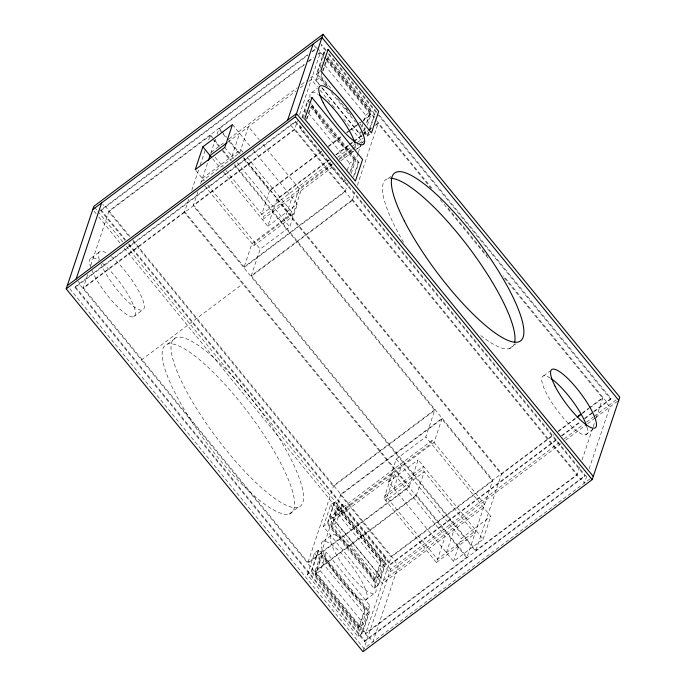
<?xml version="1.0" encoding="UTF-8"?>
<svg xmlns="http://www.w3.org/2000/svg" width="686" height="686" viewBox="0 0 686 686"><rect width="100%" height="100%" fill="white"/><g stroke="black" fill="none" stroke-linecap="round" stroke-linejoin="round"><path stroke-width="0.51" stroke-dasharray="3.43 2.57" d="M75.023 287.503L75.288 286.705L295.64 121.259L585.261 475.364L584.995 476.161L364.635 641.607L75.023 287.503L295.374 122.065L295.64 121.259M125.161 240.486L100.739 210.636L101.005 209.839L307.697 54.657M87.757 274.426L83.032 288.54L294.517 129.765L297.553 120.685M90.792 265.345L109.023 210.876L304.327 64.244M188.727 199.369L184.337 212.489L466.806 557.838L492.788 480.174L234.681 164.606M191.763 190.296L198.511 170.119M200.201 165.077L205.594 148.939M208.638 139.867L210.319 134.816L219.803 146.418M197.937 191.703L193.212 205.826L475.681 551.184L501.663 473.512L243.513 157.883M200.638 183.634L207.721 162.453M210.756 153.372L215.481 139.249M217.17 134.207L219.194 128.162L221.226 130.64M231.954 156.219L239.611 133.35M204.668 185.726L253.751 245.734L254.815 242.544L293.265 213.672L246.205 156.134M332.496 164.709L263.535 216.476L262.472 219.674L333.979 165.978M299.576 114.631L320.499 52.102L317.935 54.031M301.926 117.546L307.491 100.902L309.712 99.23M325.85 85.861L316.392 74.302L323.603 52.753L327.299 49.984M302.337 117.975L308.237 100.345L358.889 162.273L353.976 176.962M324.341 52.205L317.129 73.745L327.942 86.959M345.675 180.075L343.463 181.739L299.962 128.548L300.931 125.649M303.186 118.892L306.102 110.197M319.41 84.498L316.066 80.408L322.206 62.057M253.057 149.788L297.415 204.025L289.758 226.895L260.183 249.104L251.016 276.501L352.321 200.441L355.022 192.372M223.473 171.997L267.832 226.226L276.998 198.829L328.928 159.847M306.333 119.424L310.209 107.831M322.12 72.244L320.499 77.081L328.534 86.899M322.446 71.284L326.647 58.722L370.148 111.912L366.264 123.506M307.071 118.867L311.273 106.313L354.773 159.504L350.572 172.057M323.183 70.727L327.385 58.173L370.886 111.355L366.684 123.917M284.398 220.335L292.047 197.465M253.751 245.734L292.202 216.87L300.922 190.802L262.601 143.949M343.463 181.739L344.432 178.84M347.339 170.145L349.603 163.388L354.773 159.504M322.086 87.774L359.567 133.599L360.219 131.661M361.831 126.833L363.443 122.005M363.769 121.036L365.707 115.248L370.886 111.355M349.834 172.615L354.036 160.052L310.535 106.87M364.978 127.364L364.009 130.263L361.994 127.81M363.263 130.82L364.746 129.714L365.389 127.776M348.196 182.648L345.169 191.694L243.864 267.754L251.959 243.547L290.41 214.684L299.13 188.616L332.256 163.748M351.223 173.601L357.946 153.493M358.289 152.489L361.985 141.427L358.589 143.974M364.403 134.199L366.092 129.157M367.439 125.126L371.152 114.03L363.494 119.784M353.556 176.542L358.143 162.831L360.364 161.167M363.666 132.106L367.044 136.231L369.342 129.38M369.668 128.402L374.256 114.691L376.477 113.027M369.094 131.763L367.79 135.674L363.057 129.894M369.428 130.777L374.993 114.133L327.719 56.329M357.38 185.306L378.303 122.777L375.748 124.689M307.311 574.645L314.514 553.096L318.956 549.769L369.608 611.698L362.397 633.247L357.963 636.574L307.311 574.645L311.744 571.309L318.956 549.769M323.415 526.496L330.626 504.956L335.06 501.629L385.712 563.558L378.509 585.098L374.067 588.434L323.415 526.496L327.857 523.169L335.06 501.629M483.621 507.571L382.316 583.632L329.88 519.516L330.944 516.326L432.249 440.266L484.693 504.382L383.388 580.442L330.944 516.326M315.114 574.645L321.254 556.286L326.433 552.402L369.934 605.592L363.794 623.943L358.615 627.827L315.114 574.645L320.293 570.752L326.433 552.402M331.227 526.496L337.366 508.146L342.537 504.261L386.038 557.452L379.898 575.803L374.728 579.687L331.227 526.496L336.397 522.612L342.537 504.261M388.585 481.975L396.242 459.106L425.817 436.896L434.984 409.499L333.679 485.559L307.697 563.223L409.002 487.171L418.168 459.774L483.124 539.187L453.54 561.397L388.585 481.975L418.168 459.774M384.014 498.388L392.735 472.328L445.171 536.443L436.45 562.511L384.014 498.388L422.465 469.524L423.528 466.326L385.078 495.198L437.522 559.313L475.973 530.45M393.953 488.535L401.602 465.665M358.615 627.827L364.755 609.477L369.934 605.592M374.728 579.687L380.867 561.337L386.038 557.452M357.963 636.574L365.166 615.033L369.608 611.698M374.067 588.434L381.279 566.885L385.712 563.558M364.635 641.607L364.909 640.81L585.261 475.364M128.548 244.636L390.36 564.741L390.626 563.935L557.169 438.894M432.249 440.266L431.185 443.456L329.88 519.516M363.246 650.903L390.566 569.251L559.064 442.736M446.389 552.65L454.046 529.781M453.54 561.397L461.198 538.527L490.773 516.318L425.817 436.896M483.124 539.187L490.773 516.318M579.679 467.055L576.977 475.124L365.501 633.898L391.483 556.235L553.593 434.53M582.045 459.989L592.841 427.712M593.184 426.709L594.865 421.667M596.22 417.628L602.968 397.46L589.265 407.741M594.29 411.626L610.712 399.295L610.977 398.497L377.66 113.224M586.779 475.964L584.395 483.064L580.828 478.691L580.553 479.497L290.941 125.392L291.207 124.595L290.015 123.137M589.154 468.864L609.854 406.995L606.278 402.622L606.544 401.825L503.447 275.781M311.787 51.587L317.095 47.6M100.739 210.636L308.1 54.957M312.379 51.742L316.821 48.397M308.511 61.097L313.691 57.212M304.061 65.041L218.928 128.959L222.307 133.084M308.314 61.843L312.567 58.653M318.527 54.177L320.233 52.899L370.886 114.828L363.228 120.582M211.099 152.361L224.716 142.139M228.978 138.941L297.081 87.808M301.334 84.61L306.445 80.777M310.698 77.578L312.404 76.3L319.127 84.524M316.392 74.302L320.834 70.967M227.778 142.225L296.009 90.998M300.271 87.799L304.524 84.61M308.777 81.411L311.333 79.499L317.386 86.89M316.066 80.408L321.245 76.523L332.616 90.432M91.427 257.902L100.302 251.239M311.778 92.464L317.429 88.22M202.379 178.429L240.829 149.557L242.844 152.026M201.307 181.619L239.757 152.746L248.478 126.687L259.239 139.833M299.962 128.548L302.174 126.884M321.777 151.1L269.847 190.091L261.752 214.289L330.703 162.522M328.585 145.989L341.362 136.403M346.464 132.57L348.171 131.283M349.02 130.649L356.686 124.895M357.535 124.26L360.09 122.34M321.511 151.898L269.581 190.888L242.57 157.857M328.32 146.787L341.945 136.557M347.047 132.724L349.603 130.803M350.452 130.169L362.371 121.216M359.567 133.599L362.525 131.378M335.737 154.727L348.505 145.14M349.363 144.506L352.767 141.951M353.616 141.307L362.131 134.919M362.98 134.276L368.09 130.443M368.939 129.808L371.495 127.888M329.512 160.001L276.732 199.626L501.397 474.309L554.177 434.684M336.32 154.89L349.097 145.303M349.946 144.66L353.35 142.105M354.199 141.47L361.865 135.717M362.714 135.073L367.825 131.24M368.674 130.606L371.229 128.685M375.482 125.487L378.037 123.574L430.817 188.101M337.512 157.411L356.248 143.348M357.097 142.705L363.057 138.238M367.044 136.231L370.003 134.01M339.055 158.646L351.798 149.076M352.647 148.442L357.74 144.617M339.304 159.598L352.072 150.011M352.921 149.368L358.032 145.535M361.436 142.98L363.992 141.059M340.788 160.867L361.23 145.526M133.53 316.778L142.405 310.115M357.114 148.913L361.145 145.886M267.832 226.226L297.415 204.025M141.436 359.944L242.741 283.884M167.598 344.063L176.474 337.401M387.959 178.626L391.183 176.199M289.166 514.037A104.924 25.759 53.1 0 0 220.875 380.044A104.924 25.759 53.1 0 0 175.11 393.069A104.924 25.759 53.1 0 0 289.166 514.037L298.041 507.374A104.924 25.759 53.1 0 0 229.75 373.39A104.924 25.759 53.1 0 0 183.985 386.407A104.924 25.759 53.1 0 0 298.041 507.374M509.527 348.599L515.975 343.755M323.243 541.331L332.11 534.668M543.595 375.885L550.043 371.04M557.847 431.331L576.429 417.388M582.423 412.886L588.494 408.324M558.43 431.494L576.309 418.066M582.268 413.598L589.077 408.479M589.934 407.844L602.702 398.257L503.901 277.461M561.44 435.687L580.236 421.581M584.506 418.374L593.047 411.96M593.699 411.471L610.977 398.497M390.36 564.741L557.761 439.049M562.031 435.85L580.819 421.736M584.875 418.7L593.63 412.123M564.192 438.886L583.014 424.754M586.436 422.19L593.279 417.054M594.136 416.411L616.371 399.715M561.045 443.636L389.494 572.441L123.892 247.706M565.693 440.155L586.736 424.351M587.593 423.708L595.294 417.928M595.628 417.671L617.872 400.976M365.346 600.199A36.341 8.918 53.1 0 0 341.688 553.791A36.341 8.918 53.1 0 0 325.841 558.301A36.341 8.918 53.1 0 0 365.346 600.199L374.222 593.536A36.341 8.918 53.1 0 0 350.563 547.128A36.341 8.918 53.1 0 0 334.717 551.638A36.341 8.918 53.1 0 0 374.222 593.536M585.698 434.761L592.961 429.307M436.45 562.511L474.901 533.639L422.465 469.524M590.046 478.828L364.043 648.51L69.312 288.146M326.107 50.198L321.365 44.393L321.091 45.19L325.841 50.996M328.826 53.517L376.983 112.401M328.551 54.314L376.708 113.199M377.394 114.022L610.712 399.295M323.603 52.753L324.95 54.408M327.651 57.71L374.256 114.691M317.524 48.457L325.739 58.507M326.425 59.339L375.937 119.879M376.614 120.702L433.115 189.79M448.001 207.995L487.249 255.981M314.274 45.61L316.658 48.526M440.292 199.686L489.693 260.088M324.881 65.333L365.707 115.248M360.056 123.986L364.746 129.714M345.933 108.174L347.939 110.626M337.392 98.518L350.898 115.034M331.252 92.464L355.562 122.194M321.811 87.808L362.825 137.955M320.07 90.183L331.501 104.152M332.178 104.975L334.862 108.268M343.609 118.952L363.777 143.614M307.491 100.902L308.846 102.548M311.547 105.85L358.143 162.831M308.777 113.473L349.603 163.388M295.374 122.065L584.995 476.161M232.46 124.603L250.364 146.495M243.796 157.686L292.202 216.87M221.895 131.463L226.646 137.269M227.298 138.066L240.194 153.836M222.984 133.907L226.354 138.04M229.064 141.342L239.868 154.556M224.802 147.473L233.969 158.689M237.33 162.796L289.758 226.895M223.182 150.543L231.319 160.49M218.851 146.375L210.053 135.614L108.748 211.674L129.731 237.322M222.238 150.508L230.359 160.438M234.415 165.403L434.718 410.297L333.413 486.357L132.432 240.632M215.13 157.291L223.199 167.161M225.891 170.445L263.535 216.476M212.72 158.843L220.112 167.881M195.879 170.48L204.394 180.89M207.755 185.006L260.183 249.104M396.242 459.106L461.198 538.527M129.997 236.524L105.447 206.503L105.172 207.309L102.789 204.394M132.707 239.834L395.059 560.608L394.793 561.405L398.369 565.779L372.918 641.847L369.342 637.474L369.077 638.272L79.456 284.175L79.722 283.378L77.938 281.191M101.005 209.839L125.427 239.688M128.814 243.839L390.626 563.935M94.471 207.232L97.18 210.542M97.858 211.374L122.931 242.029M126.318 246.171L390.566 569.251M337.366 508.146L380.867 561.337M94.085 211.254L96.117 213.74M98.827 217.05L120.504 243.564M330.626 504.956L381.279 566.885M336.397 522.612L379.898 575.803M327.857 523.169L378.509 585.098M321.254 556.286L364.755 609.477M314.514 553.096L365.166 615.033M320.293 570.752L363.794 623.943M311.744 571.309L362.397 633.247M75.288 286.705L364.909 640.81M102.497 263.33A36.341 8.918 53.1 0 1 133.273 304.867A36.341 8.918 53.1 0 1 121.945 310.904A36.341 8.918 53.1 0 1 91.452 269.221M90.775 267.403A36.341 8.918 53.1 0 1 98.818 260.543M111.372 256.667A36.341 8.918 53.1 0 1 141.899 297.613A36.341 8.918 53.1 0 1 131.849 305.107A36.341 8.918 53.1 0 1 101.074 264.359M99.341 259.805A36.341 8.918 53.1 0 1 106.75 253.271M514.294 343.755A104.924 25.759 53.1 0 1 479.171 334.245M403.505 242.252A104.924 25.759 53.1 0 1 389.588 178.334M353.89 151.332A36.341 8.918 53.1 0 1 332.436 135.571A36.341 8.918 53.1 0 1 311.478 102.926M310.029 97.704A36.341 8.918 53.1 0 1 318.235 94.488M354.842 142.765A36.341 8.918 53.1 0 1 355.785 148.099M586.924 427.095A36.341 8.918 53.1 0 1 573.436 428.304A36.341 8.918 53.1 0 1 544.967 390.343A36.341 8.918 53.1 0 1 550.052 377.917M318.21 550.326L311.007 571.867L361.659 633.795L368.871 612.255L318.21 550.326M334.322 502.178L327.111 523.727L377.763 585.655L384.975 564.115L334.322 502.178M331.664 521.703L314.848 571.97L416.153 495.909L424.248 471.711L385.798 500.574L394.519 474.515L331.664 521.703M340.831 494.306L332.736 518.505L434.041 442.453L442.136 418.246L340.831 494.306M321.991 555.737L315.852 574.088L359.353 627.278L365.501 608.919L321.991 555.737M338.104 507.597L331.964 525.948L375.465 579.13L381.605 560.779L338.104 507.597M184.603 211.691L83.298 287.743L307.963 562.426L409.268 486.374L184.603 211.691M294.783 128.968L193.478 205.028L244.13 266.957L345.435 190.897L294.783 128.968M352.587 199.643L251.282 275.703L475.947 550.386L577.252 474.326L352.587 199.643M441.87 419.043L340.565 495.103L391.217 557.032L492.522 480.972L441.87 419.043M416.419 495.112L315.114 571.172L365.767 633.101L467.072 557.041L416.419 495.112"/><path stroke-width="1.03" d="M66.208 288.857L93.793 206.4L323.02 34.3L619.792 397.143L592.207 479.6L362.98 651.7L66.208 288.857L295.434 116.749L323.02 34.3M76.146 279.005L101.605 202.936M202.876 146.813L195.227 169.682L224.802 147.473L232.46 124.603L202.876 146.813L211.374 157.197M208.364 160.524L210.088 155.388M287.631 120.221L313.082 44.153M92.73 209.599L321.957 37.49L618.721 400.332M210.027 155.55L227.057 142.774M67.279 285.668L296.506 113.559L593.27 476.401M578.281 415.99L579.979 414.713M577.158 417.431L581.419 414.233M295.434 116.749L592.207 479.6M390.48 178.291A104.924 25.759 53.1 0 1 468.118 246.523A104.924 25.759 53.1 0 1 514.714 342.125M550.987 378.526A36.341 8.918 53.1 0 1 586.659 426.195M319.179 95.105A36.341 8.918 53.1 0 1 354.842 142.765M311.933 97.566L304.721 119.115L355.374 181.044L362.585 159.504L311.933 97.566M328.037 49.426L320.834 70.967L371.486 132.904L378.689 111.355L328.037 49.426M404.337 220.961A104.924 25.759 53.1 0 0 518.402 341.937A104.924 25.759 53.1 0 0 450.102 207.944A104.924 25.759 53.1 0 0 404.337 220.961M555.068 386.201A36.341 8.918 53.1 0 0 594.573 428.098A36.341 8.918 53.1 0 0 570.923 381.69A36.341 8.918 53.1 0 0 555.068 386.201M323.252 102.771A36.341 8.918 53.1 0 0 362.757 144.669A36.341 8.918 53.1 0 0 339.107 98.261A36.341 8.918 53.1 0 0 323.252 102.771"/></g></svg>
